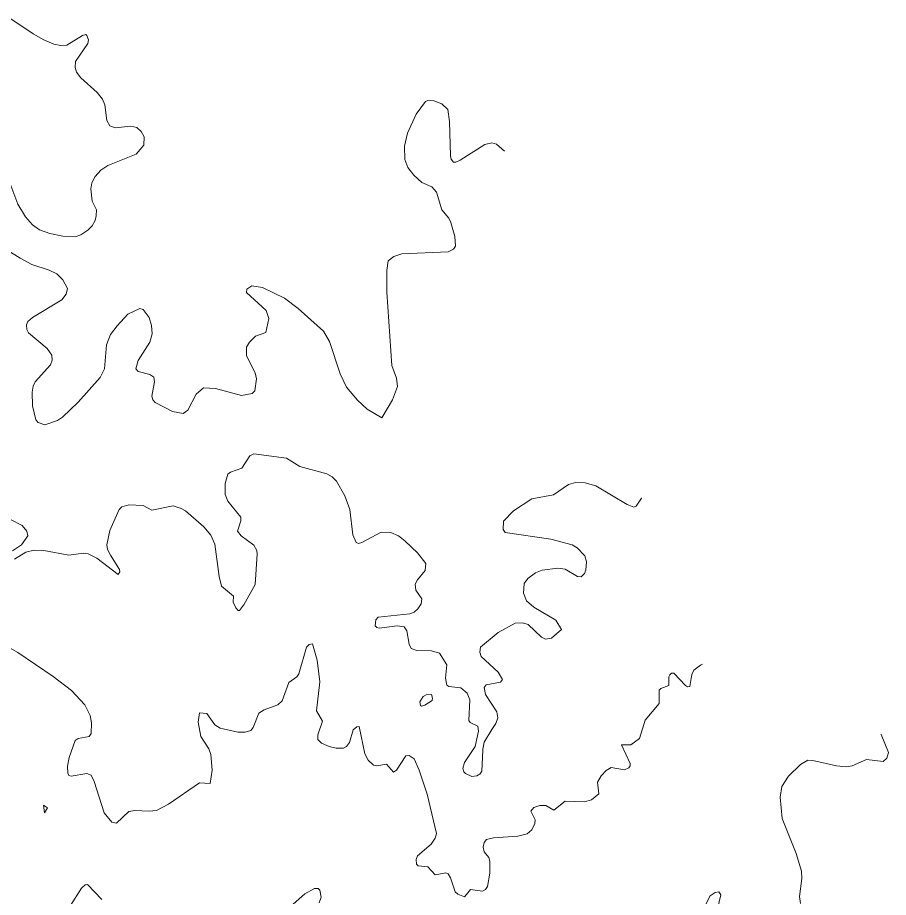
# Model space of a CAD drawing. Header units: feet. Extents: x -72 to 1107026, y -16 to 8357890.
# Drawn here: x 846845 to 864741, y 8273233 to 8291307 of the extents above; entities that cross this region are included whole.
import ezdxf

# ---------------------------------------------------------------- set-up
doc = ezdxf.new("R2010")
doc.units = ezdxf.units.FT
doc.header["$LTSCALE"] = 10
doc.header["$MEASUREMENT"] = 0
doc.layers.add('CURVAS_PERU_500_PSAD-18', color=23, linetype='CONTINUOUS', lineweight=5)

msp = doc.modelspace()

# ---------------------------------------------------------------- linework, layer by layer
at = {"layer": 'CURVAS_PERU_500_PSAD-18'}
for points in [[(846541.1927305072, 8288293.596032354), (846852.6099655622, 8287476.25085798), (847004.2599334782, 8287217.559984896), (847150.8248144183, 8287047.34200078), (847295.8044568349, 8286950.300172359), (847506.5420601198, 8286872.140940546), (847776.4305601917, 8286819.997320276), (848025.615787938, 8286805.620912247), (848142.8771155004, 8286847.588938417), (848289.9241088191, 8286942.307368924), (848378.0296560875, 8287030.637447659), (848439.1079666454, 8287139.174137894), (848462.8157979078, 8287236.19980065), (848465.4649626412, 8287360.953261547), (848377.4828124447, 8287538.904138823), (848351.2790287586, 8287787.169625713), (848368.5093644427, 8287910.627935139), (848438.9655180352, 8288042.388850409), (848558.1966508266, 8288170.133085138), (848700.9717241882, 8288270.920328467), (849281.5287161861, 8288500.122967895), (849438.3087412419, 8288685.194612958), (849447.6271478691, 8288859.127554795), (849385.3276159405, 8288967.039413717), (849294.5054132505, 8289051.972811456), (849173.7632705416, 8289077.686911536), (848851.2976643674, 8289039.97739343), (848739.5805311026, 8289086.946182281), (848678.1860310435, 8289194.553544774), (848636.5880973946, 8289516.527536704), (848589.6816563464, 8289631.59312681), (848478.0903251595, 8289766.114909923), (848146.8891468047, 8290070.808614194), (848054.6648213854, 8290188.760342946), (848026.65107326, 8290284.294960758), (848035.579182385, 8290408.232908195), (848290.5816148065, 8290776.218461766), (848303.6805847326, 8290848.875869583), (848269.491701974, 8290941.844948296), (848250.0140791264, 8290957.139470052), (848178.4551862581, 8290937.822007949), (847859.3683571061, 8290743.376321016), (847735.293886543, 8290733.224269664), (847588.3133352217, 8290761.882087899), (847380.8693602164, 8290848.659449611), (847164.5685565765, 8290973.977934334), (846665.5894415441, 8291307.408926871)], [(856850.7175154057, 8288561.190954519), (856687.3639570085, 8288708.818911496), (856591.0803502239, 8288731.735899167), (856445.2214961102, 8288700.828467061), (855939.3294096392, 8288379.19567925), (855849.7213698989, 8288334.630903872), (855802.4653873094, 8288338.329406503), (855756.0404064702, 8288396.593659307), (855741.2551750627, 8288469.792709516), (855722.5610221167, 8289169.653643023), (855687.0544018598, 8289416.325404969), (855561.0305249649, 8289533.928296849), (855396.7983432992, 8289594.027922103), (855273.0739268963, 8289602.857610021), (855228.6881964786, 8289580.94942727), (855034.9668251226, 8289321.066211119), (854860.215708009, 8288934.017837193), (854795.036703436, 8288667.458865014), (854804.4149139405, 8288393.459828733), (854863.3458079825, 8288229.505414478), (854985.856731477, 8288071.862271365), (855149.6694929744, 8287917.603821382), (855355.9105992266, 8287830.087418034), (855454.4580953143, 8287718.003989838), (855564.7669302743, 8287361.187298094), (855708.5435200183, 8287189.637379268), (855746.8236950436, 8287097.461468863), (855827.7663837255, 8286808.714751027), (855842.1091526051, 8286609.645134967), (855801.936115156, 8286547.85347301), (855690.890209531, 8286492.98418935), (854742.4073084238, 8286450.882552371), (854574.8635751384, 8286402.551367082), (854459.0836967273, 8286309.94623206), (854433.0998589993, 8286113.528105144), (854433.3053480457, 8285663.382870979), (854532.6725858914, 8284159.389615918), (854628.8949551054, 8283901.767176701), (854654.705799348, 8283730.022425435), (854546.5811889579, 8283451.795867578), (854327.4685737542, 8283085.546403676), (854029.9641951758, 8283261.476084451), (853827.0831760148, 8283447.290423471), (853601.942926785, 8283714.40273248), (853475.2314141494, 8283985.93776516), (853256.4922006286, 8284650.988123596), (853128.8297326752, 8284864.089374201), (852608.2186597388, 8285332.322637782), (852327.6945179717, 8285541.420578838), (851879.8951549421, 8285762.676809461), (851659.4473236023, 8285796.291326246), (851558.3569692678, 8285728.035421172), (851549.406785268, 8285659.048298853), (851955.7148057175, 8285291.066657156), (852006.8217061383, 8285126.587651303), (851942.9407509705, 8284835.823046234), (851736.7984117272, 8284763.790532134), (851611.4430559732, 8284642.171918173), (851549.5012845062, 8284534.219799655), (851546.4140314907, 8284361.008602255), (851729.9925284389, 8284007.364172969), (851753.4304820937, 8283884.900277262), (851722.164669296, 8283638.840915474), (851668.4536571167, 8283587.124176215), (851445.3602602545, 8283541.121308126), (850914.1480698184, 8283684.235347298), (850667.1968085122, 8283702.328004098), (850515.942765384, 8283574.475354938), (850345.6161756283, 8283241.09428957), (850244.5130385219, 8283174.564262263), (850025.6905412996, 8283216.508099006), (849669.0978767297, 8283397.173507887), (849621.8274297279, 8283454.927749441), (849603.8980343314, 8283527.004206995), (849657.7953102377, 8283821.676153757), (849643.4425233582, 8283919.169114911), (849561.5475477229, 8283972.773920552), (849320.1555407448, 8284035.825461133), (849277.9087372567, 8284093.468963319), (849324.3491652759, 8284259.614819137), (849564.9129698052, 8284639.641167479), (849609.6980824929, 8284807.695635866), (849596.1100147641, 8284981.810894761), (849546.6010649881, 8285149.236981919), (849426.1794494609, 8285307.890065957), (849358.2768487004, 8285331.02353307), (849111.7204474222, 8285213.947160149), (848888.3833488299, 8284977.804819557), (848756.063991189, 8284796.031557996), (848673.6676052408, 8284587.875684695), (848630.8658186388, 8284090.16787355), (848540.8479099923, 8283913.436993716), (848090.8502113131, 8283410.010334291), (847766.4881886998, 8283098.072285395), (847661.4568006641, 8283031.071387074), (847406.8961176573, 8282937.913293228), (847265.6988909722, 8282988.295609932), (847216.650657869, 8283041.683464242), (847153.8854109324, 8283334.870172657), (847145.1060163806, 8283609.315704966), (847165.7440452641, 8283732.522504088), (847207.5863338927, 8283822.881605182), (847523.419372861, 8284175.494431203), (847552.5432431581, 8284270.7761736), (847550.7495296112, 8284370.347264264), (847453.3956486357, 8284512.497696263), (847070.5122139241, 8284832.661596116), (847035.665686548, 8284898.463732304), (847029.4909342544, 8284997.657147688), (847057.7691454198, 8285066.19655423), (847154.0154509584, 8285145.842207994), (847752.8212371527, 8285506.251034925), (847845.9350926129, 8285622.879127782), (847870.712807154, 8285743.253965086), (847777.0346132435, 8285919.328257296), (847654.2409717678, 8286042.851012367), (847496.8842391829, 8286118.723381124), (847140.2900370094, 8286234.889846595), (846896.7944446811, 8286362.575029752), (846644.7824448199, 8286524.906743566)], [(851490.2678079952, 8279234.436489458), (851497.3822405909, 8279243.102306215), (851728.8256506596, 8279662.476260539), (851771.501046322, 8280286.034639359), (851761.5523228648, 8280360.175271051), (851700.2433925491, 8280467.643148863), (851439.151088076, 8280660.678599619), (851362.8715880959, 8280757.992912571), (851432.8967226264, 8280968.514243898), (851431.336436374, 8281042.016329392), (851164.1257287266, 8281370.097417255), (851110.8433882918, 8281509.037880322), (851107.515355845, 8281733.311688248), (851163.3526311786, 8281924.429181255), (851220.385811429, 8281970.998824417), (851455.1285999239, 8282051.323391685), (851616.5976877329, 8282302.746876315), (851702.4250927591, 8282346.681334289), (852370.797093156, 8282257.621799296), (852644.5680334244, 8282086.121593671), (853198.1348669305, 8281932.353931169), (853306.7074037087, 8281870.843747618), (853396.7194541211, 8281784.379309783), (853570.7196930833, 8281481.966219803), (853674.4613866655, 8281200.465523641), (853733.5335782303, 8280679.092155464), (853801.9769708657, 8280521.36075096), (853848.1141592016, 8280504.717017755), (853920.7941214966, 8280521.500997419), (854317.0741640679, 8280733.267948102), (854514.2964854445, 8280727.707725627), (854674.486543459, 8280657.868644471), (854813.0664953904, 8280551.42259541), (855065.2147729534, 8280308.611072402), (855236.6984236458, 8280094.267523721), (855219.2700329483, 8279948.91622533), (855060.3339311199, 8279756.506068657), (855016.2824284453, 8279667.641457101), (855026.8369225762, 8279544.515250551), (855153.805881503, 8279363.766894509), (855135.1419176952, 8279266.254984547), (855069.1408633287, 8279160.401761096), (854997.2450016883, 8279091.424446512), (854903.1591323048, 8279059.287065336), (854257.895556998, 8278988.549492432), (854208.8191456685, 8278934.995196493), (854192.8715626244, 8278812.81139261), (854225.200749568, 8278775.184002736), (854273.2591278662, 8278764.259227565), (854644.7225213242, 8278813.947923082), (854790.3996392835, 8278788.681529218), (854843.5420516108, 8278706.500705551), (854888.6133277388, 8278435.335810505), (854934.4316154455, 8278347.772346617), (855048.9162297474, 8278301.835368137), (855348.7886901331, 8278296.800396524), (855513.9871115789, 8278247.825337395), (855666.0543950163, 8278012.335684283), (855635.5940331301, 8277739.015139577), (855662.8847885698, 8277594.321208156), (855705.1276697998, 8277568.724703156), (855952.9636648011, 8277540.809983473), (856086.3047627683, 8277430.686998721), (856137.0637020762, 8277291.754099423), (856120.1847443129, 8276868.654570613), (856148.7361807359, 8276828.832664242), (856302.6956331696, 8276748.557105531), (856317.6704730517, 8276650.732351785), (856245.9547885109, 8276335.096278116), (856026.277300247, 8276002.283890242), (855993.8244838475, 8275883.037413154), (856012.211752044, 8275811.275123086), (856046.6399423035, 8275775.139873456), (856182.5131621909, 8275715.343620031), (856281.1205048276, 8275728.090626701), (856320.169561467, 8275748.722834216)], [(856593.4399928576, 8276679.845263614), (856669.9721573058, 8276804.443771406), (856710.9051134323, 8276921.752118384), (856695.9559144427, 8277044.595519797), (856463.2673469178, 8277399.573249079), (856430.408933585, 8277543.668971033), (856474.1447025989, 8277599.562482091), (856767.8064284828, 8277657.460074415), (856810.6510469308, 8277709.854701448), (856721.9715541, 8277858.653985974), (856374.3665663268, 8278181.268922878), (856341.1181213303, 8278274.203207459), (856360.9306427317, 8278370.622565253), (856722.6737551349, 8278677.405079694), (857072.3309518689, 8278868.93010272), (857221.5669509599, 8278874.139883693), (857340.6618950043, 8278837.936148197), (857608.1250131736, 8278577.08651662), (857697.0902982063, 8278534.78000454), (857817.6217157776, 8278559.081064669), (858025.7984409996, 8278737.166931752), (857906.0858039956, 8278926.421740181), (857456.197737257, 8279196.334663184), (857302.9378136559, 8279323.926716125), (857239.4702616009, 8279484.91009865), (857252.7352501242, 8279682.791109102), (857327.2171155305, 8279781.993422608), (857489.5068732688, 8279898.630313473), (857626.8788453595, 8279958.1828462), (857948.8923405095, 8279994.788986146), (858097.7318546907, 8279977.475172256), (858352.3134900308, 8279822.467840935), (858424.7691035832, 8279817.723857941), (858497.7443059152, 8279884.726205338), (858525.7525979403, 8279953.716414804), (858534.5346398175, 8280128.013118729), (858499.7451356091, 8280247.235522741), (858346.9263209837, 8280410.915022592), (858241.2635542837, 8280477.527009651), (857806.6796031926, 8280590.076100907), (856867.2562494358, 8280731.278428496), (856823.5642421569, 8280789.107818501), (856831.7649984299, 8280962.857319749), (857038.1600934099, 8281177.169498439), (857416.1645115414, 8281420.01144404), (857856.2865585487, 8281505.287377197), (858168.2589714386, 8281712.218918982), (858310.300301806, 8281756.960746994), (858509.5470236621, 8281747.247951475), (858725.7540384942, 8281685.757146817), (859370.9985397577, 8281305.016525941), (859510.9845370646, 8281252.67637061), (859556.8944450535, 8281270.904647059), (859666.3133510924, 8281435.759690953), (859666.7759890555, 8281440.605572657)], [(846782.956135622, 8280182.107699502), (847014.5028121604, 8280327.352402668), (847184.2736403961, 8280367.748547094), (847383.7044917481, 8280357.972364133), (847899.885369069, 8280262.916841162), (848196.7349980959, 8280301.799814679), (848295.9614650183, 8280294.034331342), (848471.6502952839, 8280199.743352419), (848909.1249161977, 8279865.708278919), (848945.3142571799, 8279922.403562208), (848938.1420652554, 8279971.316070119), (848750.6238958607, 8280266.588375033), (848695.4297655288, 8280378.572359256), (848678.715861276, 8280476.798487483), (848742.5359770759, 8280768.482412955), (848933.9691258288, 8281202.432595508), (848988.3206526567, 8281253.257246551), (849130.4012072859, 8281297.840033859), (849428.2479105206, 8281281.022600752), (849602.4538263255, 8281188.43031312), (850041.8162426191, 8281276.93969623), (850207.8651356791, 8281225.725652932), (850292.3172335497, 8281172.254254356), (850672.4584243929, 8280847.490487104), (850814.4982029982, 8280673.414086098), (850896.2097332769, 8280491.48396885), (850985.4187344739, 8279823.045941349), (851035.6831281239, 8279629.740527867), (851278.8908267309, 8279418.456929628), (851276.5255467878, 8279296.287988259), (851330.4385536746, 8279183.682566755), (851378.6727240939, 8279126.693654532), (851402.45249265, 8279127.359644995), (851490.2678079952, 8279234.436489458)], [(846695.6926645924, 8280999.528467332), (846937.6604448709, 8280872.265960415), (847031.2885680476, 8280755.541608066), (847052.0619812, 8280660.34786958), (846924.4571188542, 8280476.993694485), (846740.7365874992, 8280349.338678572)], [(846479.3733348309, 8278468.585395976), (846850.3845768416, 8278261.770381795), (847577.1138960279, 8277774.253818678), (847953.5468532599, 8277484.38551899), (848225.4394276054, 8277192.232000179), (848334.533224867, 8276968.426771442), (848365.120790923, 8276821.673448013), (848355.1922159558, 8276598.259899056), (848312.6008796263, 8276539.734569386), (848092.645381528, 8276495.018889425), (848030.1382833289, 8276455.874129812), (847901.2900022604, 8276104.777059697), (847873.0961131661, 8275932.128971748), (847879.0407394515, 8275782.748653912), (847899.9169331791, 8275738.225942427), (847947.5897296832, 8275725.6908715), (848267.4198538896, 8275780.929561974), (848356.3556363143, 8275744.654650472), (848421.2477780133, 8275610.418509749), (848626.2212793806, 8274967.699189975), (848782.8277299335, 8274776.467835421), (848877.3829339372, 8274760.412246471), (849130.0971945906, 8274998.403013657), (849252.6058631823, 8275020.297626916), (849551.9792963087, 8275001.233043769), (849700.0422379354, 8275020.696256813), (849943.501419912, 8275147.752423573), (850583.0322445864, 8275584.877633926), (850800.6788419745, 8275575.525865983), (850844.1923796887, 8275845.803948754), (850816.448329889, 8276169.213965798), (850771.9947339052, 8276285.352878218), (850609.0932207577, 8276536.767245249), (850556.9713098921, 8276831.211094854), (850584.3149230481, 8277025.555479841), (850732.3521930709, 8277010.802457225), (850901.1431400555, 8276778.353966128), (851005.2809857915, 8276711.445170955), (851072.2264587597, 8276695.650069291)], [(851072.2264587597, 8276695.650069291), (851369.3074667978, 8276625.580789689), (851519.1461760004, 8276626.161519106), (851638.1886341104, 8276660.640837012), (851682.6017633232, 8276720.352615151), (851804.7404626958, 8277019.238478686), (851909.4752941176, 8277086.266473338), (852190.5144522622, 8277190.702520257), (852284.125880954, 8277271.771735774), (852421.28725975, 8277645.932136655), (852580.7127461649, 8277763.647476392), (852625.1895060715, 8277823.024992239), (852785.1805165098, 8278374.338523214), (852837.6003134964, 8278427.012478497), (852906.9847048642, 8278444.413896656), (853001.0561600298, 8278107.853776267), (853057.440428192, 8277661.476713277), (852985.6419024318, 8277067.700192759), (853107.920896671, 8276853.353620461), (853012.5654790996, 8276571.541768854), (853016.9929078599, 8276474.195011245), (853087.6826994397, 8276404.577816974), (853245.3879725606, 8276329.540490989), (853391.530066573, 8276296.528004592), (853541.0844853304, 8276298.805761035), (853605.9380600426, 8276334.699214555), (853666.7218741234, 8276413.721899214), (853740.1051712909, 8276677.0367554), (853816.971960487, 8276739.634585285), (853864.8197556352, 8276743.171948447), (853979.294955893, 8276181.724852448), (854048.8929552813, 8276049.376588807), (854157.3624244579, 8275947.227960702), (854229.7901126031, 8275934.683943274), (854425.0397964017, 8275968.091258822), (854572.9338800827, 8275805.000536123), (854631.3694638701, 8275849.422271151), (854823.343228755, 8276140.481099714), (854893.9967926769, 8276149.922621415), (854994.196096258, 8276076.970881315), (855094.496174122, 8275849.265736993), (855260.1299601148, 8275350.852032623), (855451.8269095786, 8274548.941591407), (855425.7529633028, 8274452.952356823), (855344.670458906, 8274327.049411109), (855060.5736581364, 8274084.638269965), (855036.4227904561, 8274014.169152074), (855043.6714863582, 8273915.291290803), (855077.6379592483, 8273880.69332367), (855275.4000183037, 8273859.682270046), (855429.1178012721, 8273698.89525354), (855648.0083157696, 8273736.962210078), (855693.5674212499, 8273720.032345951), (855742.6104039229, 8273633.710323952), (855835.1414974083, 8273349.234301149), (855890.4816010023, 8273299.831493593), (856029.2292837806, 8273242.902152814), (856067.7300652929, 8273291.319745181)], [(856067.7300652929, 8273291.319745181), (856151.6772370294, 8273396.932680001), (856395.7701845923, 8273361.227991296), (856460.1767006482, 8273396.055959275), (856499.7816471637, 8273459.41378563), (856548.4368039883, 8273729.792317905), (856551.5696276722, 8273979.518831439), (856528.5273638278, 8274049.992129832), (856435.751756842, 8274167.722769166), (856414.3856858072, 8274264.473454908), (856434.8215176805, 8274361.558600331), (856481.5417046009, 8274419.720141219), (856624.8158857262, 8274457.030422369), (857123.8639383903, 8274489.595306791), (857316.3996758924, 8274541.189983577), (857412.501000108, 8274619.176357694), (857476.0397069327, 8274754.113193249), (857480.6157899641, 8274828.388741069), (857392.0639154576, 8275004.748435128), (857456.6652574043, 8275077.764724568), (857574.547533904, 8275117.860347217), (857699.0250717667, 8275123.648186011), (857866.3089135643, 8275023.560417297), (858094.7079729445, 8275211.439143799), (858492.9078012273, 8275197.745802304), (858637.0692852316, 8275236.848525121), (858792.792332961, 8275357.751339869), (858762.0256570037, 8275601.122168142), (858835.7556460783, 8275731.232919921), (858938.2742218149, 8275840.382698514), (859046.3113489251, 8275901.424092689), (859316.0573625533, 8275856.615025262), (859406.9825737055, 8275892.084499693), (859435.9052514943, 8275932.383396941), (859430.8862345489, 8275981.414690565), (859254.3838466041, 8276366.231494837), (859444.2964534715, 8276364.170189274), (859622.7356716795, 8276497.31145623), (859743.3442647465, 8276875.558248585), (860032.3884475897, 8277217.862070926), (860031.305128447, 8277489.95543269), (860065.0716749439, 8277525.280550567), (860225.8609247956, 8277589.190407866), (860225.6571121073, 8277761.370386593), (860246.2222259723, 8277806.188210519), (860284.7147252094, 8277838.037217444), (860332.2294150969, 8277839.794235928), (860572.3778638495, 8277586.265813213), (860612.964012368, 8277557.305673627), (860657.489895942, 8277565.734990552), (860698.8768672138, 8277811.443930622), (860740.7060287467, 8277900.990586759), (860881.7074313024, 8278003.978521883), (860919.823357688, 8278023.422644232)], [(856406.4718259037, 8276256.844484515), (856407.2996891397, 8276274.836452302), (856435.0558813515, 8276422.010912459), (856593.4399928576, 8276679.845263614)], [(864592.5220716665, 8276588.866186737), (864593.2775794037, 8276581.673813075), (864740.8857133624, 8276211.739735914), (864707.9561886814, 8276092.558561859), (864636.3503655, 8276026.051126651), (864291.2520822698, 8276064.876965555), (863993.0014045432, 8275937.971638471), (863871.2216866759, 8275912.915395238), (863672.6581983856, 8275935.251981759), (863185.1287257653, 8276046.386628831), (863085.4238352588, 8276049.852122528), (862934.2712964169, 8275965.95352066), (862684.3810388314, 8275720.712326329), (862547.5393344299, 8275512.793023438), (862515.0678228603, 8275291.596406877), (862560.0412295638, 8274854.065291607), (862845.446978095, 8274133.0559982), (862952.7681017022, 8273773.758404025), (862962.0931658554, 8273624.487160647), (862913.0065137409, 8273252.780121607), (862933.4669712156, 8273104.827838976)], [(856320.169561467, 8275748.722834216), (856346.9928561971, 8275762.897416686), (856386.795222962, 8275825.687961953), (856406.4718259037, 8276256.844484515)], [(848573.1125765087, 8273191.87160038), (848281.2355404836, 8273499.579710627), (848233.4116411164, 8273488.487116771), (848158.5040708329, 8273422.943434694), (847929.9611496972, 8273064.825745414)], [(853042.1377109782, 8273120.374066653), (853083.6934016, 8273236.333605569), (853053.7080632048, 8273382.028250299), (853019.7399678533, 8273417.309700692), (852945.7663867192, 8273412.646632633), (852747.6770307804, 8273307.690605826), (851958.1210586873, 8272609.061248297)], [(861227.5450896007, 8272995.13969012), (861295.6379765542, 8273286.265855137), (861254.0790014828, 8273345.483115993), (861182.0662854447, 8273334.909389953), (861079.625072798, 8273264.250607178), (860975.7776394427, 8273069.19158661)]]:
    msp.add_lwpolyline(points, dxfattribs=at)
for points in [[(855354.2906866301, 8277398.000525821), (855373.9818732489, 8277325.554533119), (855361.6809829499, 8277279.664514366), (855215.6001206312, 8277184.771773065), (855143.7601300889, 8277162.762307626), (855124.8913563285, 8277178.134434266), (855112.7314257391, 8277251.449422043), (855176.4940727769, 8277357.225480948), (855240.271343251, 8277394.6501074)], [(847398.9342469855, 8274967.914575728), (847460.7635848187, 8275070.220605389), (847380.2286980876, 8275128.489495642)]]:
    msp.add_lwpolyline(points, close=True, dxfattribs=at)

doc.saveas('drawing.dxf')
